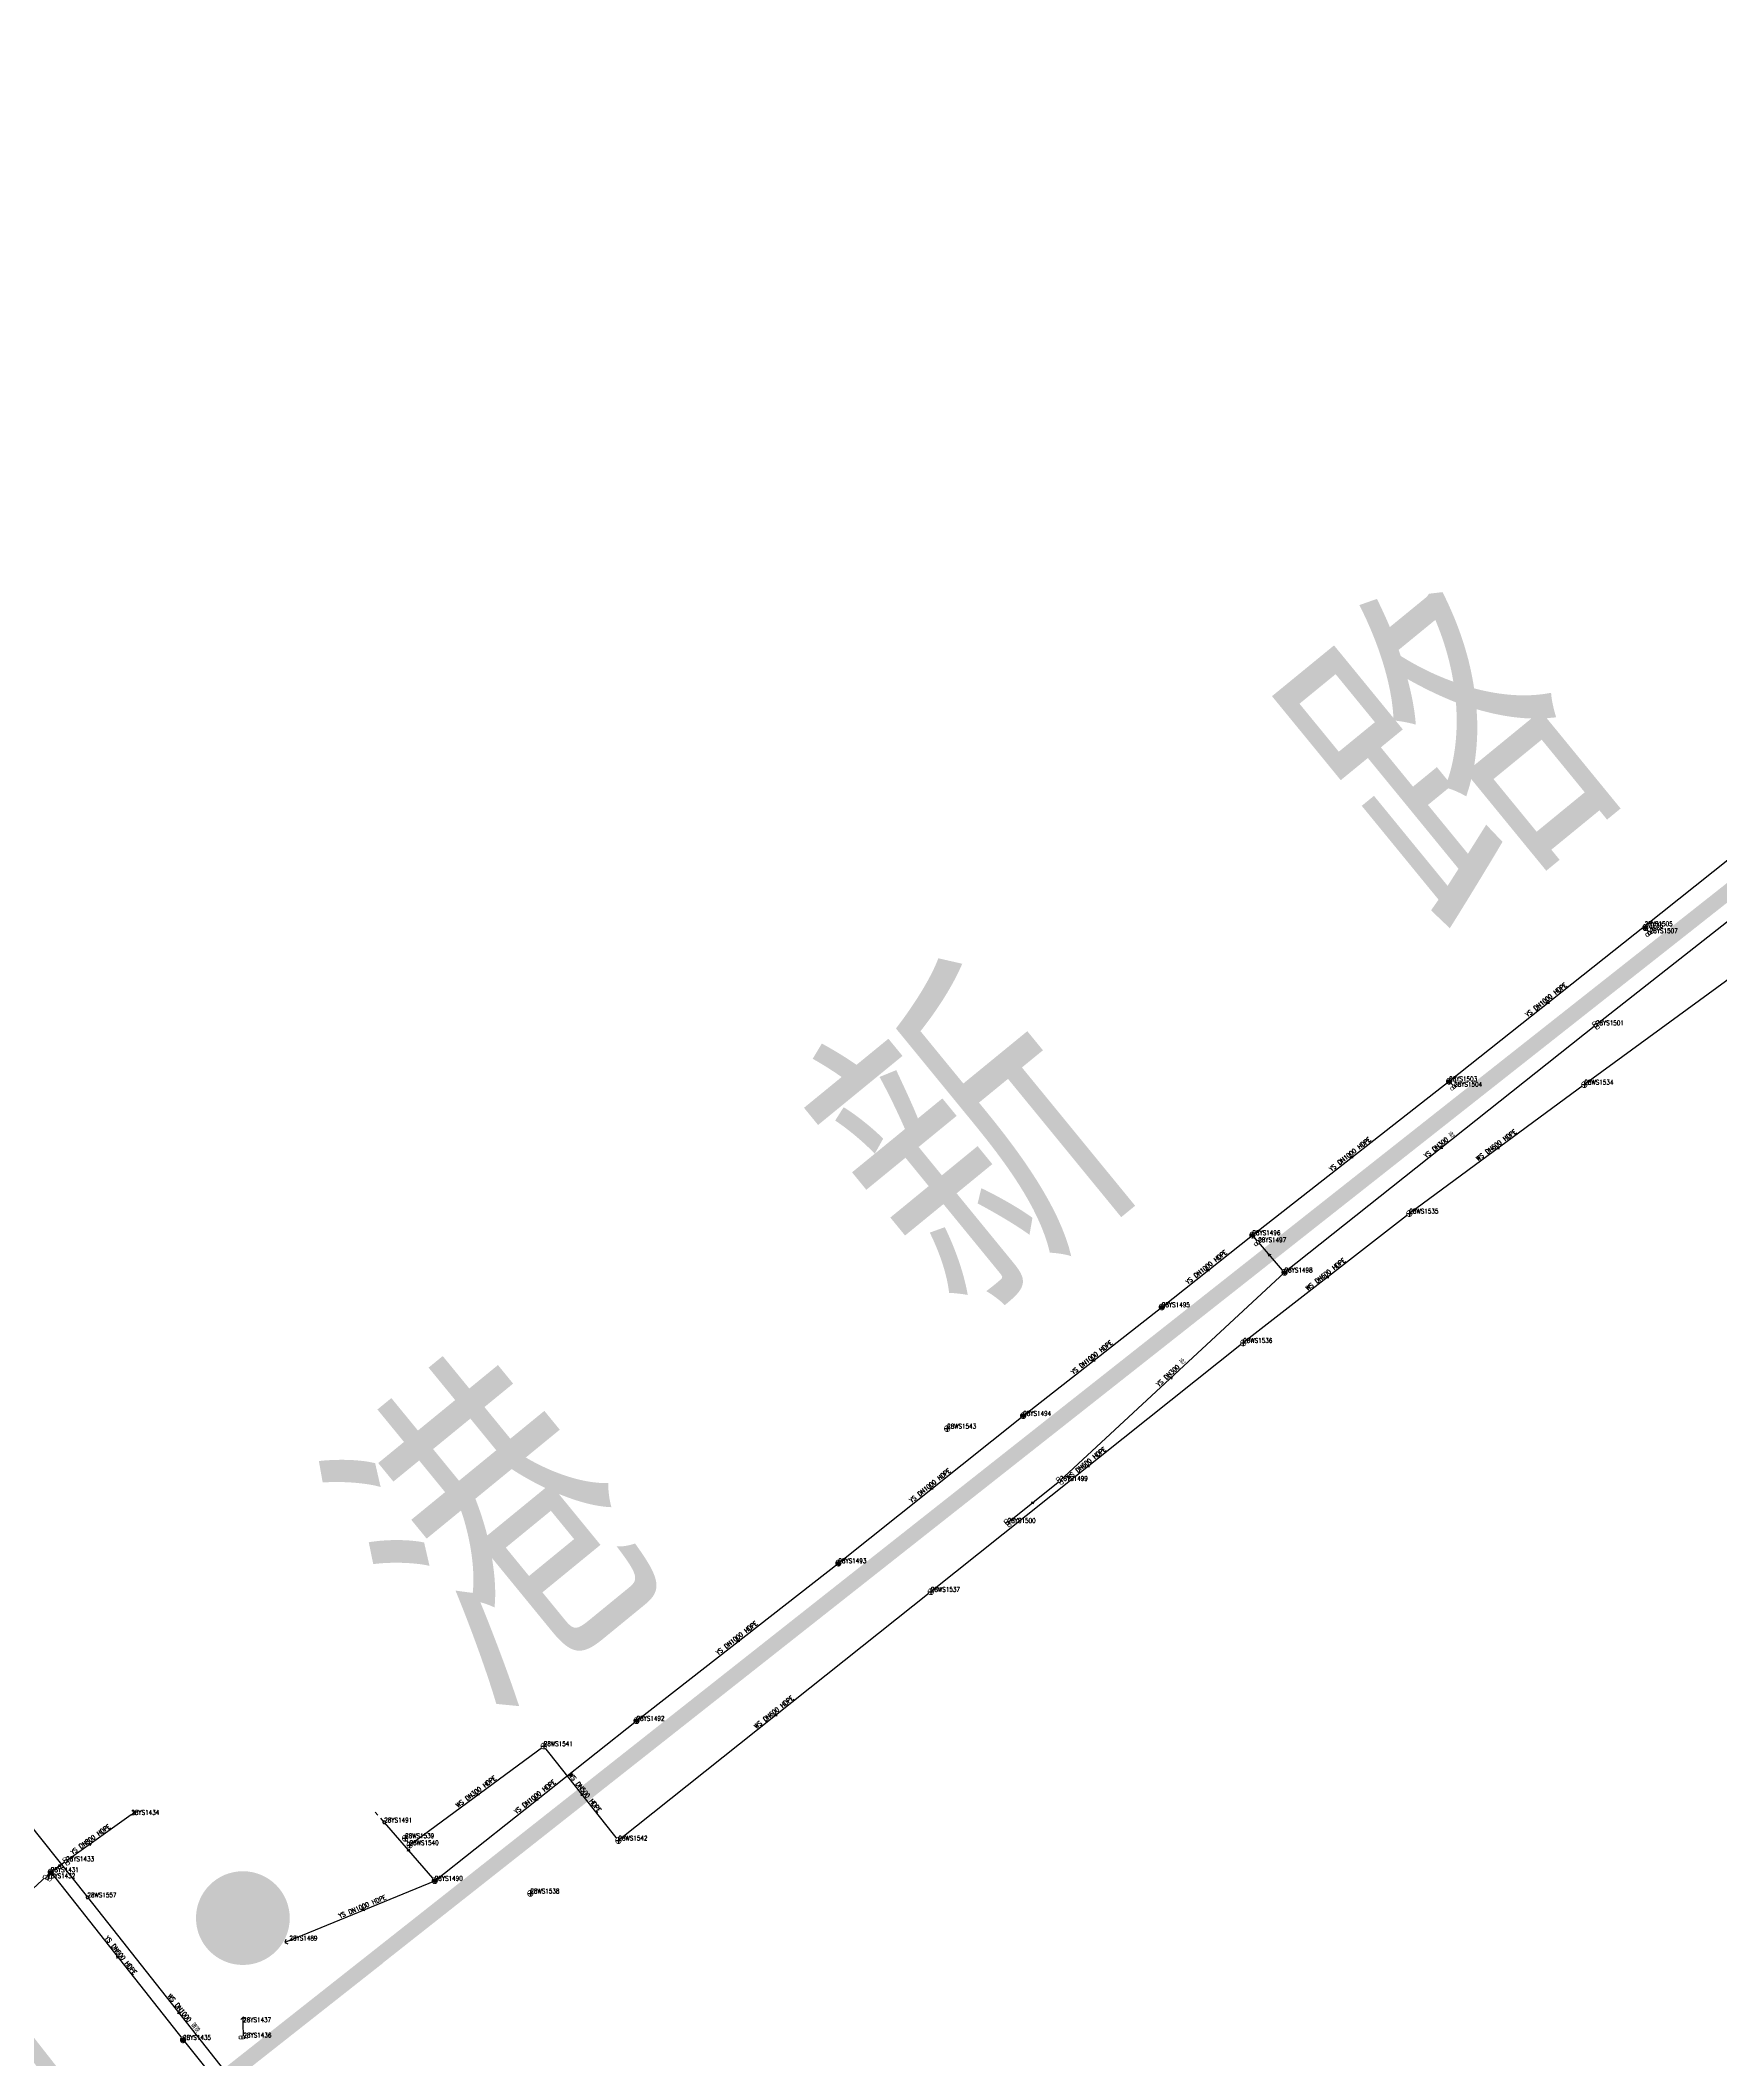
# Model space of a CAD drawing. Extents: x 78813 to 99477, y 2421021 to 2448125.
# Drawn here: x 82322.4 to 82647.4, y 2434215.7 to 2434606.4 of the extents above; entities that cross this region are included whole.
import ezdxf
from ezdxf.enums import TextEntityAlignment as Align

# ---------------------------------------------------------------- set-up
doc = ezdxf.new("R2010")
doc.units = 0
doc.set_wipeout_variables(frame=1)
doc.layers.get('0').update_dxf_attribs({"linetype": 'CONTINUOUS'})
for name, color, linetype in [('DX_WS', 16, 'CONTINUOUS'), ('DX_YS', 42, 'CONTINUOUS'), ('排口', 170, 'CONTINUOUS'), ('道路', 5, 'CONTINUOUS')]:
    doc.layers.add(name, color=color, linetype=linetype)
for name, color, linetype, true_color in [('WSLINE', 7, 'CONTINUOUS', 0x7f0000), ('YSANNEXE', 7, 'CONTINUOUS', 0xcc9900), ('YSLINE', 7, 'CONTINUOUS', 0xcc9900)]:
    doc.layers.add(name, color=color, linetype=linetype, true_color=true_color)
doc.layers.add('道路名称', color=7, linetype='CONTINUOUS', lineweight=0)
doc.styles.add('CcNameZT', font='txt.SHX', dxfattribs={"width": 0.8, "bigfont": 'HZTXT.SHX'})
doc.styles.get("Standard").update_dxf_attribs({"font": 'txt.shx', "bigfont": 'hztxt.shx'})
doc.styles.add('宋体0.7', font='', dxfattribs={"width": 0.7})
doc.styles.get('宋体0.7').set_extended_font_data('SimSun')

# ---------------------------------------------------------------- blocks, each defined once
blk = doc.blocks.new('PS污水井')
blk.add_lwpolyline([(1, 0), (1, 0.07), (0.99, 0.14), (0.98, 0.21), (0.96, 0.28), (0.94, 0.34), (0.91, 0.41), (0.88, 0.47), (0.85, 0.53), (0.81, 0.59), (0.77, 0.64), (0.72, 0.69), (0.67, 0.74), (0.62, 0.79), (0.56, 0.83), (0.5, 0.87), (0.44, 0.9), (0.37, 0.93), (0.31, 0.95), (0.24, 0.97), (0.17, 0.98), (0.1, 0.99), (0.03, 1), (-0.03, 1), (-0.1, 0.99), (-0.17, 0.98), (-0.24, 0.97), (-0.31, 0.95), (-0.37, 0.93), (-0.44, 0.9), (-0.5, 0.87), (-0.56, 0.83), (-0.62, 0.79), (-0.67, 0.74), (-0.72, 0.69), (-0.77, 0.64), (-0.81, 0.59), (-0.85, 0.53), (-0.88, 0.47), (-0.91, 0.41), (-0.94, 0.34), (-0.96, 0.28), (-0.98, 0.21), (-0.99, 0.14), (-1, 0.07), (-1, 0), (-1, -0.07), (-0.99, -0.14), (-0.98, -0.21), (-0.96, -0.28), (-0.94, -0.34), (-0.91, -0.41), (-0.88, -0.47), (-0.85, -0.53), (-0.81, -0.59), (-0.77, -0.64), (-0.72, -0.69), (-0.67, -0.74), (-0.62, -0.79), (-0.56, -0.83), (-0.5, -0.87), (-0.44, -0.9), (-0.37, -0.93), (-0.31, -0.95), (-0.24, -0.97), (-0.17, -0.98), (-0.1, -0.99), (-0.03, -1), (0.03, -1), (0.1, -0.99), (0.17, -0.98), (0.24, -0.97), (0.31, -0.95), (0.37, -0.93), (0.44, -0.9), (0.5, -0.87), (0.56, -0.83), (0.62, -0.79), (0.67, -0.74), (0.72, -0.69), (0.77, -0.64), (0.81, -0.59), (0.85, -0.53), (0.88, -0.47), (0.91, -0.41), (0.94, -0.34), (0.96, -0.28), (0.98, -0.21), (0.99, -0.14), (1, 0)], close=True)
blk.add_wipeout([(1, 0), (1, 0.07), (0.99, 0.14), (0.98, 0.21), (0.96, 0.28), (0.94, 0.34), (0.91, 0.41), (0.88, 0.47), (0.85, 0.53), (0.81, 0.59), (0.77, 0.64), (0.72, 0.69), (0.67, 0.74), (0.62, 0.79), (0.56, 0.83), (0.5, 0.87), (0.44, 0.9), (0.37, 0.93), (0.31, 0.95), (0.24, 0.97), (0.17, 0.98), (0.1, 0.99), (0.03, 1), (-0.03, 1), (-0.1, 0.99), (-0.17, 0.98), (-0.24, 0.97), (-0.31, 0.95), (-0.37, 0.93), (-0.44, 0.9), (-0.5, 0.87), (-0.56, 0.83), (-0.62, 0.79), (-0.67, 0.74), (-0.72, 0.69), (-0.77, 0.64), (-0.81, 0.59), (-0.85, 0.53), (-0.88, 0.47), (-0.91, 0.41), (-0.94, 0.34), (-0.96, 0.28), (-0.98, 0.21), (-0.99, 0.14), (-1, 0.07), (-1, 0), (-1, -0.07), (-0.99, -0.14), (-0.98, -0.21), (-0.96, -0.28), (-0.94, -0.34), (-0.91, -0.41), (-0.88, -0.47), (-0.85, -0.53), (-0.81, -0.59), (-0.77, -0.64), (-0.72, -0.69), (-0.67, -0.74), (-0.62, -0.79), (-0.56, -0.83), (-0.5, -0.87), (-0.44, -0.9), (-0.37, -0.93), (-0.31, -0.95), (-0.24, -0.97), (-0.17, -0.98), (-0.1, -0.99), (-0.03, -1), (0.03, -1), (0.1, -0.99), (0.17, -0.98), (0.24, -0.97), (0.31, -0.95), (0.37, -0.93), (0.44, -0.9), (0.5, -0.87), (0.56, -0.83), (0.62, -0.79), (0.67, -0.74), (0.72, -0.69), (0.77, -0.64), (0.81, -0.59), (0.85, -0.53), (0.88, -0.47), (0.91, -0.41), (0.94, -0.34), (0.96, -0.28), (0.98, -0.21), (0.99, -0.14)])
for p, q in [((-1, 0), (0, 0)), ((0, 1), (0, 0)), ((0, 0), (0, -1)), ((0, 0), (1, 0))]:
    blk.add_line(p, q)
blk = doc.blocks.new('PS管线点')
blk.add_wipeout([(0.5, 0), (0.5, 0.03), (0.5, 0.07), (0.49, 0.1), (0.48, 0.14), (0.47, 0.17), (0.46, 0.2), (0.44, 0.23), (0.42, 0.26), (0.4, 0.29), (0.38, 0.32), (0.36, 0.35), (0.33, 0.37), (0.31, 0.39), (0.28, 0.41), (0.25, 0.43), (0.22, 0.45), (0.19, 0.46), (0.15, 0.48), (0.12, 0.49), (0.09, 0.49), (0.05, 0.5), (0.02, 0.5), (-0.02, 0.5), (-0.05, 0.5), (-0.09, 0.49), (-0.12, 0.49), (-0.15, 0.48), (-0.19, 0.46), (-0.22, 0.45), (-0.25, 0.43), (-0.28, 0.41), (-0.31, 0.39), (-0.33, 0.37), (-0.36, 0.35), (-0.38, 0.32), (-0.4, 0.29), (-0.42, 0.26), (-0.44, 0.23), (-0.46, 0.2), (-0.47, 0.17), (-0.48, 0.14), (-0.49, 0.1), (-0.5, 0.07), (-0.5, 0.03), (-0.5, 0), (-0.5, -0.03), (-0.5, -0.07), (-0.49, -0.1), (-0.48, -0.14), (-0.47, -0.17), (-0.46, -0.2), (-0.44, -0.23), (-0.42, -0.26), (-0.4, -0.29), (-0.38, -0.32), (-0.36, -0.35), (-0.33, -0.37), (-0.31, -0.39), (-0.28, -0.41), (-0.25, -0.43), (-0.22, -0.45), (-0.19, -0.46), (-0.15, -0.48), (-0.12, -0.49), (-0.09, -0.49), (-0.05, -0.5), (-0.02, -0.5), (0.02, -0.5), (0.05, -0.5), (0.09, -0.49), (0.12, -0.49), (0.15, -0.48), (0.19, -0.46), (0.22, -0.45), (0.25, -0.43), (0.28, -0.41), (0.31, -0.39), (0.33, -0.37), (0.36, -0.35), (0.38, -0.32), (0.4, -0.29), (0.42, -0.26), (0.44, -0.23), (0.46, -0.2), (0.47, -0.17), (0.48, -0.14), (0.49, -0.1), (0.5, -0.07)])
blk.add_lwpolyline([(0.5, 0), (0.5, 0.03), (0.5, 0.07), (0.49, 0.1), (0.48, 0.14), (0.47, 0.17), (0.46, 0.2), (0.44, 0.23), (0.42, 0.26), (0.4, 0.29), (0.38, 0.32), (0.36, 0.35), (0.33, 0.37), (0.31, 0.39), (0.28, 0.41), (0.25, 0.43), (0.22, 0.45), (0.19, 0.46), (0.15, 0.48), (0.12, 0.49), (0.09, 0.49), (0.05, 0.5), (0.02, 0.5), (-0.02, 0.5), (-0.05, 0.5), (-0.09, 0.49), (-0.12, 0.49), (-0.15, 0.48), (-0.19, 0.46), (-0.22, 0.45), (-0.25, 0.43), (-0.28, 0.41), (-0.31, 0.39), (-0.33, 0.37), (-0.36, 0.35), (-0.38, 0.32), (-0.4, 0.29), (-0.42, 0.26), (-0.44, 0.23), (-0.46, 0.2), (-0.47, 0.17), (-0.48, 0.14), (-0.49, 0.1), (-0.5, 0.07), (-0.5, 0.03), (-0.5, 0), (-0.5, -0.03), (-0.5, -0.07), (-0.49, -0.1), (-0.48, -0.14), (-0.47, -0.17), (-0.46, -0.2), (-0.44, -0.23), (-0.42, -0.26), (-0.4, -0.29), (-0.38, -0.32), (-0.36, -0.35), (-0.33, -0.37), (-0.31, -0.39), (-0.28, -0.41), (-0.25, -0.43), (-0.22, -0.45), (-0.19, -0.46), (-0.15, -0.48), (-0.12, -0.49), (-0.09, -0.49), (-0.05, -0.5), (-0.02, -0.5), (0.02, -0.5), (0.05, -0.5), (0.09, -0.49), (0.12, -0.49), (0.15, -0.48), (0.19, -0.46), (0.22, -0.45), (0.25, -0.43), (0.28, -0.41), (0.31, -0.39), (0.33, -0.37), (0.36, -0.35), (0.38, -0.32), (0.4, -0.29), (0.42, -0.26), (0.44, -0.23), (0.46, -0.2), (0.47, -0.17), (0.48, -0.14), (0.49, -0.1), (0.5, -0.07), (0.5, 0)], close=True)
blk = doc.blocks.new('测量点')
h = blk.add_hatch(color=256)
edge = h.paths.add_edge_path()
edge.add_arc((0, 0), 0.5, 0, 360)
blk.add_circle((0, 0), 0.5)
blk = doc.blocks.new('LX')
for p, q in [((-0.866, 0.5), (0, 0)), ((0, 0), (-0.866, -0.5))]:
    blk.add_line(p, q)
blk = doc.blocks.new('PS出水口')
for points in [[(0, 0), (1.97, 0)], [(1.15, -0.88), (1.97, 0), (1.11, 0.93)]]:
    blk.add_lwpolyline(points)
blk = doc.blocks.new('PS雨篦')
blk.add_lwpolyline([(-1.5, 0.5), (0, 0.5), (1.5, 0.5), (1.5, -0.5), (0, -0.5), (-1.5, -0.5)], close=True)
blk.add_wipeout([(-1.5, 0.5), (0, 0.5), (1.5, 0.5), (1.5, -0.5), (0, -0.5), (-1.5, -0.5)])
for p, q in [((-0.51, -0.5), (-0.51, 0.5)), ((0.49, -0.5), (0.49, 0.5))]:
    blk.add_line(p, q)
blk = doc.blocks.new('PS雨水井')
blk.add_lwpolyline([(1, 0), (1, 0.07), (0.99, 0.14), (0.98, 0.21), (0.96, 0.28), (0.94, 0.34), (0.91, 0.41), (0.88, 0.47), (0.85, 0.53), (0.81, 0.59), (0.77, 0.64), (0.72, 0.69), (0.67, 0.74), (0.62, 0.79), (0.56, 0.83), (0.5, 0.87), (0.44, 0.9), (0.37, 0.93), (0.31, 0.95), (0.24, 0.97), (0.17, 0.98), (0.1, 0.99), (0.03, 1), (-0.03, 1), (-0.1, 0.99), (-0.17, 0.98), (-0.24, 0.97), (-0.31, 0.95), (-0.37, 0.93), (-0.44, 0.9), (-0.5, 0.87), (-0.56, 0.83), (-0.62, 0.79), (-0.67, 0.74), (-0.72, 0.69), (-0.77, 0.64), (-0.81, 0.59), (-0.85, 0.53), (-0.88, 0.47), (-0.91, 0.41), (-0.94, 0.34), (-0.96, 0.28), (-0.98, 0.21), (-0.99, 0.14), (-1, 0.07), (-1, 0), (-1, -0.07), (-0.99, -0.14), (-0.98, -0.21), (-0.96, -0.28), (-0.94, -0.34), (-0.91, -0.41), (-0.88, -0.47), (-0.85, -0.53), (-0.81, -0.59), (-0.77, -0.64), (-0.72, -0.69), (-0.67, -0.74), (-0.62, -0.79), (-0.56, -0.83), (-0.5, -0.87), (-0.44, -0.9), (-0.37, -0.93), (-0.31, -0.95), (-0.24, -0.97), (-0.17, -0.98), (-0.1, -0.99), (-0.03, -1), (0.03, -1), (0.1, -0.99), (0.17, -0.98), (0.24, -0.97), (0.31, -0.95), (0.37, -0.93), (0.44, -0.9), (0.5, -0.87), (0.56, -0.83), (0.62, -0.79), (0.67, -0.74), (0.72, -0.69), (0.77, -0.64), (0.81, -0.59), (0.85, -0.53), (0.88, -0.47), (0.91, -0.41), (0.94, -0.34), (0.96, -0.28), (0.98, -0.21), (0.99, -0.14), (1, 0)], close=True)
blk.add_wipeout([(1, 0), (1, 0.07), (0.99, 0.14), (0.98, 0.21), (0.96, 0.28), (0.94, 0.34), (0.91, 0.41), (0.88, 0.47), (0.85, 0.53), (0.81, 0.59), (0.77, 0.64), (0.72, 0.69), (0.67, 0.74), (0.62, 0.79), (0.56, 0.83), (0.5, 0.87), (0.44, 0.9), (0.37, 0.93), (0.31, 0.95), (0.24, 0.97), (0.17, 0.98), (0.1, 0.99), (0.03, 1), (-0.03, 1), (-0.1, 0.99), (-0.17, 0.98), (-0.24, 0.97), (-0.31, 0.95), (-0.37, 0.93), (-0.44, 0.9), (-0.5, 0.87), (-0.56, 0.83), (-0.62, 0.79), (-0.67, 0.74), (-0.72, 0.69), (-0.77, 0.64), (-0.81, 0.59), (-0.85, 0.53), (-0.88, 0.47), (-0.91, 0.41), (-0.94, 0.34), (-0.96, 0.28), (-0.98, 0.21), (-0.99, 0.14), (-1, 0.07), (-1, 0), (-1, -0.07), (-0.99, -0.14), (-0.98, -0.21), (-0.96, -0.28), (-0.94, -0.34), (-0.91, -0.41), (-0.88, -0.47), (-0.85, -0.53), (-0.81, -0.59), (-0.77, -0.64), (-0.72, -0.69), (-0.67, -0.74), (-0.62, -0.79), (-0.56, -0.83), (-0.5, -0.87), (-0.44, -0.9), (-0.37, -0.93), (-0.31, -0.95), (-0.24, -0.97), (-0.17, -0.98), (-0.1, -0.99), (-0.03, -1), (0.03, -1), (0.1, -0.99), (0.17, -0.98), (0.24, -0.97), (0.31, -0.95), (0.37, -0.93), (0.44, -0.9), (0.5, -0.87), (0.56, -0.83), (0.62, -0.79), (0.67, -0.74), (0.72, -0.69), (0.77, -0.64), (0.81, -0.59), (0.85, -0.53), (0.88, -0.47), (0.91, -0.41), (0.94, -0.34), (0.96, -0.28), (0.98, -0.21), (0.99, -0.14)])
for p, q in [((-1, 0), (0, 0)), ((-0.88, 0.48), (0, 0.47)), ((0, 1), (0, 0)), ((0, 0.47), (0.88, 0.47)), ((0, 0), (0, -1)), ((0, 0), (1, 0)), ((-0.88, -0.48), (0, -0.48)), ((0, -0.48), (0.88, -0.48))]:
    blk.add_line(p, q)
blk = doc.blocks.new('PS非普查')
blk.add_lwpolyline([(3.7, 0), (5.3, 0)])
blk.add_wipeout([(0.5, 0), (0.5, 0.03), (0.5, 0.07), (0.49, 0.1), (0.48, 0.14), (0.47, 0.17), (0.46, 0.2), (0.44, 0.23), (0.42, 0.26), (0.4, 0.29), (0.38, 0.32), (0.36, 0.35), (0.33, 0.37), (0.31, 0.39), (0.28, 0.41), (0.25, 0.43), (0.22, 0.45), (0.19, 0.46), (0.15, 0.48), (0.12, 0.49), (0.09, 0.49), (0.05, 0.5), (0.02, 0.5), (-0.02, 0.5), (-0.05, 0.5), (-0.09, 0.49), (-0.12, 0.49), (-0.15, 0.48), (-0.19, 0.46), (-0.22, 0.45), (-0.25, 0.43), (-0.28, 0.41), (-0.31, 0.39), (-0.33, 0.37), (-0.36, 0.35), (-0.38, 0.32), (-0.4, 0.29), (-0.42, 0.26), (-0.44, 0.23), (-0.46, 0.2), (-0.47, 0.17), (-0.48, 0.14), (-0.49, 0.1), (-0.5, 0.07), (-0.5, 0.03), (-0.5, 0), (-0.5, -0.03), (-0.5, -0.07), (-0.49, -0.1), (-0.48, -0.14), (-0.47, -0.17), (-0.46, -0.2), (-0.44, -0.23), (-0.42, -0.26), (-0.4, -0.29), (-0.38, -0.32), (-0.36, -0.35), (-0.33, -0.37), (-0.31, -0.39), (-0.28, -0.41), (-0.25, -0.43), (-0.22, -0.45), (-0.19, -0.46), (-0.15, -0.48), (-0.12, -0.49), (-0.09, -0.49), (-0.05, -0.5), (-0.02, -0.5), (0.02, -0.5), (0.05, -0.5), (0.09, -0.49), (0.12, -0.49), (0.15, -0.48), (0.19, -0.46), (0.22, -0.45), (0.25, -0.43), (0.28, -0.41), (0.31, -0.39), (0.33, -0.37), (0.36, -0.35), (0.38, -0.32), (0.4, -0.29), (0.42, -0.26), (0.44, -0.23), (0.46, -0.2), (0.47, -0.17), (0.48, -0.14), (0.49, -0.1), (0.5, -0.07)])
blk.add_line((0.5, 0), (2.1, 0))
blk.add_lwpolyline([(0.5, 0), (0.5, 0.03), (0.5, 0.07), (0.49, 0.1), (0.48, 0.14), (0.47, 0.17), (0.46, 0.2), (0.44, 0.23), (0.42, 0.26), (0.4, 0.29), (0.38, 0.32), (0.36, 0.35), (0.33, 0.37), (0.31, 0.39), (0.28, 0.41), (0.25, 0.43), (0.22, 0.45), (0.19, 0.46), (0.15, 0.48), (0.12, 0.49), (0.09, 0.49), (0.05, 0.5), (0.02, 0.5), (-0.02, 0.5), (-0.05, 0.5), (-0.09, 0.49), (-0.12, 0.49), (-0.15, 0.48), (-0.19, 0.46), (-0.22, 0.45), (-0.25, 0.43), (-0.28, 0.41), (-0.31, 0.39), (-0.33, 0.37), (-0.36, 0.35), (-0.38, 0.32), (-0.4, 0.29), (-0.42, 0.26), (-0.44, 0.23), (-0.46, 0.2), (-0.47, 0.17), (-0.48, 0.14), (-0.49, 0.1), (-0.5, 0.07), (-0.5, 0.03), (-0.5, 0), (-0.5, -0.03), (-0.5, -0.07), (-0.49, -0.1), (-0.48, -0.14), (-0.47, -0.17), (-0.46, -0.2), (-0.44, -0.23), (-0.42, -0.26), (-0.4, -0.29), (-0.38, -0.32), (-0.36, -0.35), (-0.33, -0.37), (-0.31, -0.39), (-0.28, -0.41), (-0.25, -0.43), (-0.22, -0.45), (-0.19, -0.46), (-0.15, -0.48), (-0.12, -0.49), (-0.09, -0.49), (-0.05, -0.5), (-0.02, -0.5), (0.02, -0.5), (0.05, -0.5), (0.09, -0.49), (0.12, -0.49), (0.15, -0.48), (0.19, -0.46), (0.22, -0.45), (0.25, -0.43), (0.28, -0.41), (0.31, -0.39), (0.33, -0.37), (0.36, -0.35), (0.38, -0.32), (0.4, -0.29), (0.42, -0.26), (0.44, -0.23), (0.46, -0.2), (0.47, -0.17), (0.48, -0.14), (0.49, -0.1), (0.5, -0.07), (0.5, 0)], close=True)

msp = doc.modelspace()

# ---------------------------------------------------------------- hatches: boundary and pattern name
at = {"layer": '排口', "linetype": 'Continuous'}
h = msp.add_hatch(color=256, dxfattribs=at)
edge = h.paths.add_edge_path()
edge.add_arc((82361.53, 2434243.06), 9.07, 0, 360)

# ---------------------------------------------------------------- linework, layer by layer
at = {"layer": 'WSLINE'}
for p, q in [((82718.32, 2434475.42), (82621.06, 2434404.34)), ((82621.06, 2434404.34), (82587.2, 2434379.4)), ((82587.2, 2434379.4), (82555.07, 2434354.37)), ((82555.07, 2434354.37), (82494.63, 2434306.22)), ((82494.63, 2434306.22), (82434.19, 2434258.07)), ((82300.09, 2434286.5), (82331.46, 2434247.08)), ((82393.79, 2434257.19), (82419.74, 2434276.36)), ((82434.19, 2434258.07), (82419.74, 2434276.36)), ((82392.91, 2434258.52), (82393.79, 2434257.19)), ((82331.46, 2434247.08), (82367.23, 2434201.89))]:
    msp.add_line(p, q, dxfattribs=at)
at = {"layer": 'YSLINE'}
for p, q in [((82632.72, 2434435), (82672, 2434466.32)), ((82678.18, 2434459.05), (82623.29, 2434415.81)), ((82633.7, 2434433.67), (82632.72, 2434435)), ((82595.86, 2434403.94), (82594.89, 2434404.99)), ((82539.31, 2434361.3), (82556.83, 2434375.22)), ((82557.96, 2434373.84), (82556.83, 2434375.22)), ((82563.06, 2434368.01), (82556.83, 2434375.22)), ((82512.49, 2434340.27), (82539.31, 2434361.3)), ((82509.48, 2434319.52), (82519.57, 2434327.67)), ((82437.69, 2434281.26), (82476.74, 2434311.75)), ((82339.95, 2434263.06), (82324.37, 2434251.98)), ((82293.32, 2434223.29), (82324.37, 2434251.98)), ((82323.7, 2434250.78), (82324.37, 2434251.98)), ((82327.33, 2434254.06), (82324.37, 2434251.98)), ((82370.54, 2434238.73), (82398.65, 2434250.29)), ((82349.95, 2434219.5), (82362.98, 2434203.28)), ((82361.63, 2434219.97), (82361.58, 2434222.92))]:
    msp.add_line(p, q, dxfattribs=at)

# ---------------------------------------------------------------- block references
at = {"layer": 'DX_WS', "zscale": 0.5}
for p, xscale, yscale, rotation in [((82604.13, 2434391.87), 0.4999999998095753, 0.5, 216.5780434629261), ((82571.14, 2434366.88), 0.4999999999094479, 0.5, 217.7239590645979), ((82524.85, 2434330.29), 0.5000000001082255, 0.5, 218.2969168861723), ((82464.41, 2434282.15), 0.5000000001082255, 0.5, 218.2969168861723), ((82406.77, 2434266.77), 0.4999999995510318, 0.4999999999760849, 223.3378699053827), ((82426.96, 2434267.22), 0.4999999999563847, 0.500000000421414, 127.1877878440668), ((82349.34, 2434224.48), 0.4999999999630151, 0.5, 308.2512937831649)]:
    msp.add_blockref('LX', p, dxfattribs=dict(at, xscale=xscale, yscale=yscale, rotation=rotation))
at = {"layer": 'DX_WS', "xscale": 0.5, "yscale": 0.5, "zscale": 0.5}
for p in [(82497.78, 2434337.78, 2.83), (82417.15, 2434247.85, 2.69)]:
    msp.add_blockref('测量点', p, dxfattribs=at)
at = {"layer": 'DX_YS', "yscale": 0.5, "zscale": 0.5}
for p, xscale, rotation in [((82339.95, 2434263.06, -0.26), 0.4999999998777866, 35.41987861253823), ((82370.54, 2434238.73, 1.08), 0.5000000000532058, 202.3582971675177), ((82361.58, 2434222.92, 2.14), 0.4999999999852922, 90.93029625689277)]:
    msp.add_blockref('PS出水口', p, dxfattribs=dict(at, xscale=xscale, rotation=rotation))
at = {"layer": 'YSANNEXE', "yscale": 0.5, "zscale": 0.5}
for p, xscale, rotation in [((82613.8, 2434419.99), 0.4999999999110407, 218.3881691911724), ((82593.17, 2434391.91), 0.500000000041047, 218.2969199518953), ((82575.86, 2434390.1), 0.5000000001416713, 217.8152114289556), ((82548.07, 2434368.26), 0.4999999999110407, 218.3881691911724), ((82525.9, 2434350.78), 0.4999999999110407, 218.3881691911724), ((82541.31, 2434347.84), 0.4999999998393814, 42.97183461574548), ((82494.61, 2434326), 0.4999999999110407, 218.3881691911724), ((82514.52, 2434323.59), 0.5000000001339261, 38.96113008887203), ((82457.21, 2434296.5), 0.5000000001416713, 217.8152114289556), ((82418.17, 2434265.78), 0.4999999999110407, 218.3881691911724), ((82332.16, 2434257.52), 0.500000000004016, 35.4321278992659), ((82384.6, 2434244.51), 0.4999999999835492, 202.3453509347966), ((82337.16, 2434235.74), 0.5000000001002913, 128.2512907003004)]:
    msp.add_blockref('LX', p, dxfattribs=dict(at, xscale=xscale, rotation=rotation))

# ---------------------------------------------------------------- texts
at = {"layer": 'DX_WS', "style": 'CcNameZT', "width": 0.8}
for s, rotation, p in [(' WS DN600 HDPE', 36.3745, (82603.98, 2434392.07, 0.14)), (' WS DN600 HDPE', 37.9201, (82570.98, 2434367.08, 0.36)), (' WS DN600 HDPE', 38.5405, (82524.69, 2434330.49, 0.29)), (' WS DN600 HDPE', 38.541, (82464.25, 2434282.34, 0.12)), (' WS DN300 HDPE', 36.4664, (82406.62, 2434266.97, 0.85)), (' WS DN500 HDPE', 308.312, (82427.16, 2434267.37, 0.12)), (' WS DN1000 铸铁', 308.3634, (82349.54, 2434224.64, 2.27))]:
    msp.add_text(s, height=0.9, rotation=rotation, dxfattribs=at).set_placement(p, align=Align.CENTER)
at = {"layer": 'DX_YS', "style": 'CcNameZT', "width": 0.8}
for s, rotation, p in [(' YS DN1000 HDPE', 38.4313, (82613.65, 2434420.19, 1.15)), (' YS DN1000 HDPE', 38.0291, (82575.71, 2434390.3, 1.07)), (' YS DN300 砼', 38.4373, (82593.02, 2434392.1, 2.51)), (' YS DN1000 HDPE', 38.4646, (82547.92, 2434368.46, 1.23)), (' YS DN1000 HDPE', 38.106, (82525.75, 2434350.98, 1.18)), (' YS DN300 砼', 42.8453, (82541.14, 2434348.02, 2.03)), (' YS DN1000 HDPE', 38.5823, (82494.46, 2434326.2, 0.99)), (' YS DN1000 HDPE', 37.9787, (82457.06, 2434296.7, 1.28)), (' YS DN1000 HDPE', 38.4242, (82418.02, 2434265.97, 0.9)), (' YS DN1000 HDPE', 22.3583, (82384.5, 2434244.74, 0.79)), (' YS DN600 HDPE', 308.2192, (82337.36, 2434235.89, 1.51))]:
    msp.add_text(s, height=0.9, rotation=rotation, dxfattribs=at).set_placement(p, align=Align.CENTER)
at = {"layer": 'DX_YS', "width": 0.8}
for s, p in [('28YS1434', (82339.95, 2434263.06, -0.26)), ('28YS1489', (82370.54, 2434238.73, 1.08)), ('28YS1437', (82361.58, 2434222.92, 2.14))]:
    msp.add_text(s, height=0.9, dxfattribs=at).set_placement(p)

# ---------------------------------------------------------------- next in the draw order: block references
at = {"layer": 'DX_WS', "xscale": 0.5, "yscale": 0.5, "zscale": 0.5}
for name, p in [('PS污水井', (82621.06, 2434404.34, -0.27)), ('PS污水井', (82587.2, 2434379.4, 0.14)), ('PS污水井', (82555.07, 2434354.37, 0.36)), ('PS污水井', (82497.78, 2434337.78, 2.83)), ('PS污水井', (82494.63, 2434306.22, 0.29)), ('PS污水井', (82419.74, 2434276.36, -0.18)), ('PS污水井', (82392.91, 2434258.52, 0.85)), ('PS污水井', (82434.19, 2434258.07, 0.12)), ('PS管线点', (82331.46, 2434247.08, 2.27)), ('PS污水井', (82417.15, 2434247.85, 2.69))]:
    msp.add_blockref(name, p, dxfattribs=at)
at = {"layer": 'DX_YS', "xscale": 0.5000000000000784, "yscale": 0.5000000000000784, "zscale": 0.5000000000000784, "rotation": 0.9302962585330404}
msp.add_blockref('PS雨篦', (82361.63, 2434219.97, 2.34), dxfattribs=at)

# ---------------------------------------------------------------- next in the draw order: linework, layer by layer
at = {"layer": 'YSLINE'}
for p, q in [((82594.89, 2434404.99), (82632.72, 2434435)), ((82623.29, 2434415.81), (82563.06, 2434368.01)), ((82556.83, 2434375.22), (82594.89, 2434404.99)), ((82519.57, 2434327.67), (82563.06, 2434368.01)), ((82476.74, 2434311.75), (82512.49, 2434340.27)), ((82398.65, 2434250.29), (82437.69, 2434281.26)), ((82324.37, 2434251.98), (82349.95, 2434219.5))]:
    msp.add_line(p, q, dxfattribs=at)

# ---------------------------------------------------------------- next in the draw order: block references
at = {"layer": 'DX_WS', "xscale": 0.5, "yscale": 0.5, "zscale": 0.5}
msp.add_blockref('测量点', (82393.79, 2434257.19, 0.85), dxfattribs=at)

# ---------------------------------------------------------------- next in the draw order: texts
at = {"layer": 'DX_WS', "style": 'CcNameZT', "width": 0.8}
for s, p in [('28WS1534', (82621.06, 2434404.34, -0.27)), ('28WS1535', (82587.2, 2434379.4, 0.14)), ('28WS1536', (82555.07, 2434354.37, 0.36)), ('28WS1543', (82497.78, 2434337.78, 2.83)), ('28WS1537', (82494.63, 2434306.22, 0.29)), ('28WS1541', (82419.74, 2434276.36, -0.18)), ('28WS1542', (82434.19, 2434258.07, 0.12)), ('28WS1557', (82331.46, 2434247.08, 2.27)), ('28WS1538', (82417.15, 2434247.85, 2.69))]:
    msp.add_text(s, height=0.9, dxfattribs=at).set_placement(p)
at = {"layer": 'DX_YS', "width": 0.8}
msp.add_text('28YS1436', height=0.9, dxfattribs=at).set_placement((82361.63, 2434219.97, 2.34))

# ---------------------------------------------------------------- next in the draw order: block references
at = {"layer": 'DX_WS', "xscale": 0.5, "yscale": 0.5, "zscale": 0.5}
msp.add_blockref('PS污水井', (82393.79, 2434257.19, 0.85), dxfattribs=at)
at = {"layer": 'DX_YS', "xscale": 0.5, "yscale": 0.5, "zscale": 0.5}
for name, p in [('PS管线点', (82632.72, 2434435, 1.15)), ('PS雨水井', (82594.89, 2434404.99, 1.07)), ('PS雨水井', (82556.83, 2434375.22, 1.23)), ('PS雨水井', (82563.06, 2434368.01, 1.2)), ('PS雨水井', (82539.31, 2434361.3, 1.18)), ('PS雨水井', (82512.49, 2434340.27, 0.99)), ('PS雨水井', (82476.74, 2434311.75, 1.28)), ('PS雨水井', (82437.69, 2434281.26, 0.9)), ('PS雨水井', (82324.37, 2434251.98, 1.45)), ('PS雨水井', (82349.95, 2434219.5, 1.51))]:
    msp.add_blockref(name, p, dxfattribs=at)
at = {"layer": 'DX_YS', "yscale": 0.5, "zscale": 0.5}
for p, xscale, rotation in [((82623.29, 2434415.81, 2.51), 0.4999999998244409, 128.4373015069644), ((82519.57, 2434327.67, 2.03), 0.500000000136992, 312.8452821277173), ((82509.48, 2434319.52, 2.04), 0.5000000000035014, 308.9447256767906)]:
    msp.add_blockref('PS雨篦', p, dxfattribs=dict(at, xscale=xscale, rotation=rotation))

# ---------------------------------------------------------------- next in the draw order: linework, layer by layer
at = {"layer": 'YSLINE'}
msp.add_line((82388.88, 2434261.58), (82398.65, 2434250.29), dxfattribs=at)

# ---------------------------------------------------------------- next in the draw order: block references
at = {"layer": 'DX_YS', "yscale": 0.5, "zscale": 0.5}
for p, xscale, rotation in [((82633.7, 2434433.67, 2.44), 0.4999999999681131, 36.54431758492115), ((82595.86, 2434403.94, 2.03), 0.4999999999290318, 42.75481410412385), ((82557.96, 2434373.84, 2.14), 0.5000000000038435, 39.38204892710499), ((82327.33, 2434254.06, 2.59), 0.4999999998925704, 125.1490692275344), ((82323.7, 2434250.78, 2.26), 0.5000000000415893, 330.7992956266585)]:
    msp.add_blockref('PS雨篦', p, dxfattribs=dict(at, xscale=xscale, rotation=rotation))
at = {"layer": 'YSANNEXE', "xscale": 0.4999999999667166, "yscale": 0.5, "zscale": 0.5, "rotation": 311.1160827600074}
msp.add_blockref('LX', (82393.77, 2434255.94), dxfattribs=at)

# ---------------------------------------------------------------- next in the draw order: texts
at = {"layer": 'DX_WS', "style": 'CcNameZT', "width": 0.8}
for s, p in [('28WS1539', (82392.91, 2434258.52, 0.85)), ('28WS1540', (82393.79, 2434257.19, 0.85))]:
    msp.add_text(s, height=0.9, dxfattribs=at).set_placement(p)
at = {"layer": 'DX_YS', "width": 0.8}
for s, p in [('28YS1501', (82623.29, 2434415.81, 2.51)), ('28YS1498', (82563.06, 2434368.01, 1.2)), ('28YS1495', (82539.31, 2434361.3, 1.18)), ('28YS1494', (82512.49, 2434340.27, 0.99)), ('28YS1499', (82519.57, 2434327.67, 2.03)), ('28YS1500', (82509.48, 2434319.52, 2.04)), ('28YS1493', (82476.74, 2434311.75, 1.28)), ('28YS1492', (82437.69, 2434281.26, 0.9)), ('28YS1435', (82349.95, 2434219.5, 1.51))]:
    msp.add_text(s, height=0.9, dxfattribs=at).set_placement(p)

# ---------------------------------------------------------------- next in the draw order: block references
at = {"layer": 'DX_YS', "xscale": 0.5, "yscale": 0.5, "zscale": 0.5}
for name, p in [('测量点', (82632.85, 2434434.7, 1.07)), ('PS雨水井', (82398.65, 2434250.29, 0.81))]:
    msp.add_blockref(name, p, dxfattribs=at)
at = {"layer": 'DX_YS', "xscale": 0.4999999999227703, "yscale": 0.5, "zscale": 0.5, "rotation": 130.8768730870205}
msp.add_blockref('PS非普查', (82388.88, 2434261.58, 1.14), dxfattribs=at)
at = {"layer": 'YSANNEXE', "yscale": 0.5, "zscale": 0.5}
for p, xscale, rotation in [((82559.95, 2434371.61), 0.5000000000684955, 130.6343772826352), ((82325.85, 2434253.02), 0.5000000000289987, 215.4321309752253)]:
    msp.add_blockref('LX', p, dxfattribs=dict(at, xscale=xscale, rotation=rotation))

# ---------------------------------------------------------------- next in the draw order: texts
at = {"layer": 'DX_YS', "width": 0.8}
for s, p in [('28YS1503', (82594.89, 2434404.99, 1.07)), ('28YS1504', (82595.86, 2434403.94, 2.03)), ('28YS1496', (82556.83, 2434375.22, 1.23)), ('28YS1497', (82557.96, 2434373.84, 2.14)), ('28YS1433', (82327.33, 2434254.06, 2.59)), ('28YS1432', (82323.7, 2434250.78, 2.26)), ('28YS1431', (82324.37, 2434251.98, 1.45))]:
    msp.add_text(s, height=0.9, dxfattribs=at).set_placement(p)
at = {"layer": 'DX_YS', "style": 'CcNameZT', "width": 0.8}
msp.add_text(' YS DN800 HDPE', height=0.9, rotation=35.4199, dxfattribs=at).set_placement((82332.01, 2434257.72, 0.25), align=Align.CENTER)
at = {"layer": '道路名称', "style": '宋体0.7', "width": 0.7}
msp.add_text('港   新   路', height=50, rotation=39.297, dxfattribs=at).set_placement((82407.36, 2434283.74))

# ---------------------------------------------------------------- next in the draw order: block references
at = {"layer": 'DX_YS', "xscale": 0.5, "yscale": 0.5, "zscale": 0.5}
msp.add_blockref('PS雨水井', (82632.85, 2434434.7, 1.07), dxfattribs=at)

# ---------------------------------------------------------------- next in the draw order: texts
at = {"layer": 'DX_YS', "width": 0.8}
for s, p in [('28YS1491', (82388.88, 2434261.58, 1.14)), ('28YS1490', (82398.65, 2434250.29, 0.81))]:
    msp.add_text(s, height=0.9, dxfattribs=at).set_placement(p)

# ---------------------------------------------------------------- next in the draw order: linework, layer by layer
at = {"layer": '道路', "const_width": 3, "flags": 128}
for points in [[(83418.46, 2432865.07), (83298.22, 2432987.89), (83193.75, 2433115.45), (83007.9, 2433350.9), (82836.11, 2433568.8), (82427.99, 2434081.07), (81804.77, 2434876.6), (81332.49, 2435513.34)], [(82387.7, 2434235.53), (82339.79, 2434197.77), (82710.24, 2434490.02), (82998.68, 2434431.51)]]:
    msp.add_lwpolyline(points, dxfattribs=at)

# ---------------------------------------------------------------- next in the draw order: texts
at = {"layer": 'DX_YS', "width": 0.8}
for s, p in [('28YS1505', (82632.72, 2434435, 1.15)), ('13236', (82632.85, 2434434.7, 1.07)), ('28YS1507', (82633.7, 2434433.67, 2.44))]:
    msp.add_text(s, height=0.9, dxfattribs=at).set_placement(p)

doc.saveas('drawing.dxf')
